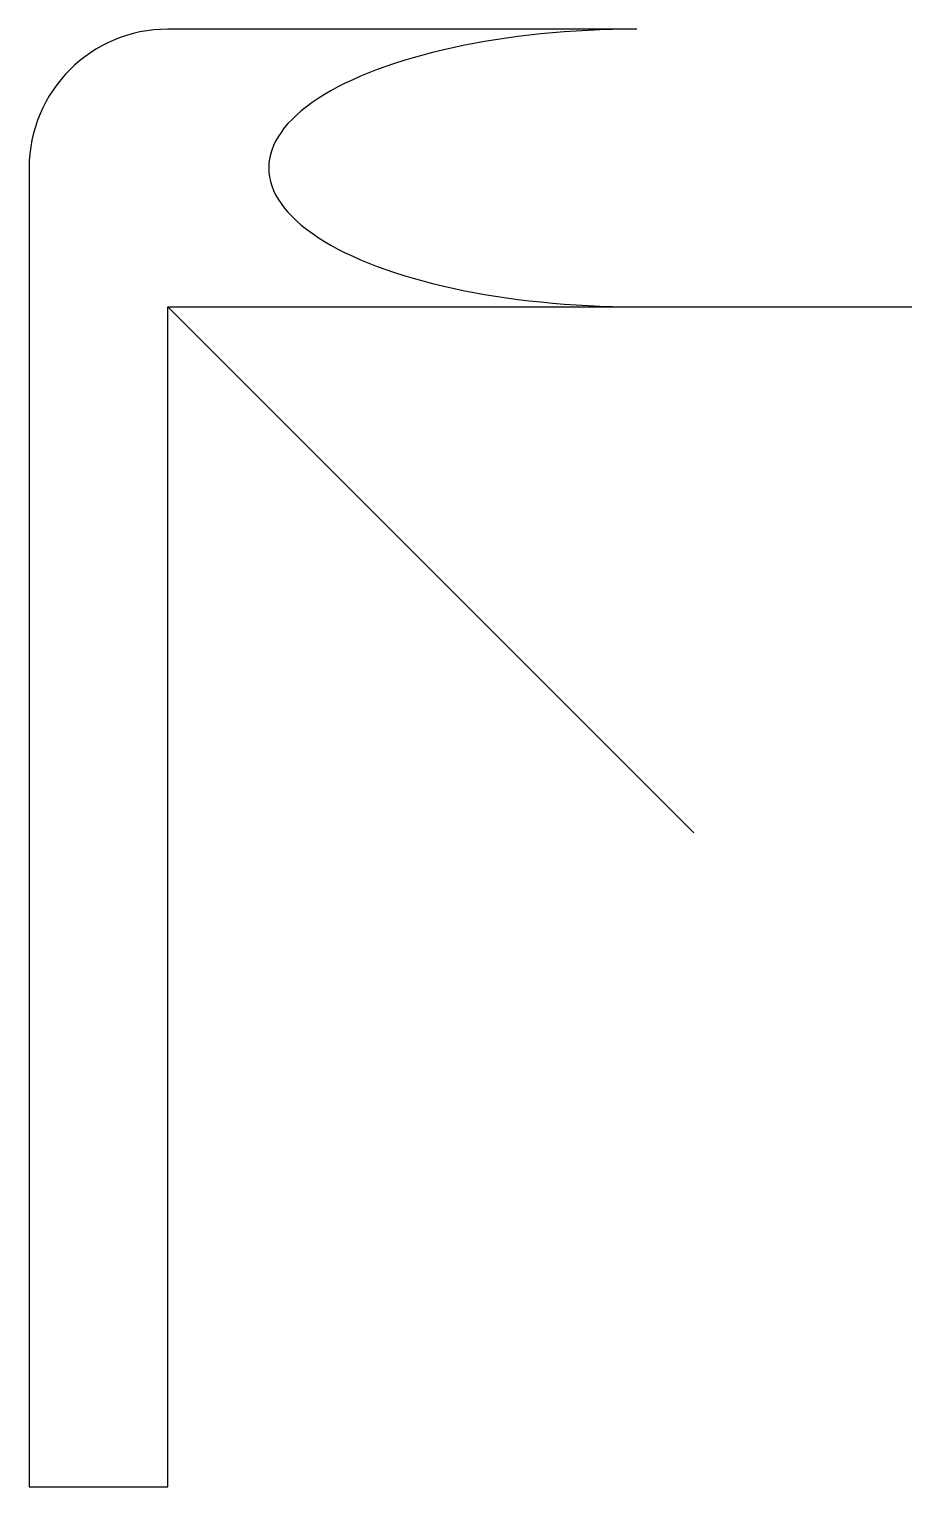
# Model space of a CAD drawing. Header units: millimetres. Extents: x 15.4 to 16.04, y 3.45 to 4.5.
import ezdxf

# ---------------------------------------------------------------- set-up
doc = ezdxf.new("R2010")
doc.units = ezdxf.units.MM
doc.layers.get('0').update_dxf_attribs({"linetype": 'CONTINUOUS'})

msp = doc.modelspace()

# ---------------------------------------------------------------- linework, layer by layer
for p, q in [((15.8379, 4.5), (15.5, 4.5)), ((15.4, 4.4), (15.4, 3.45)), ((15.5, 3.45), (15.5, 4.3)), ((15.5, 4.3), (15.8379, 4.3)), ((15.5, 4.3), (15.879, 3.921)), ((15.5, 4.3), (16.036, 4.3)), ((15.4, 3.45), (15.5, 3.45))]:
    msp.add_line(p, q)
msp.add_arc((15.5, 4.4), 0.1, 90, 180)
msp.add_ellipse((15.8379, 4.4), major_axis=(-0.2653, 0), ratio=0.376865, start_param=4.712389, end_param=7.853982)

doc.saveas('drawing.dxf')
